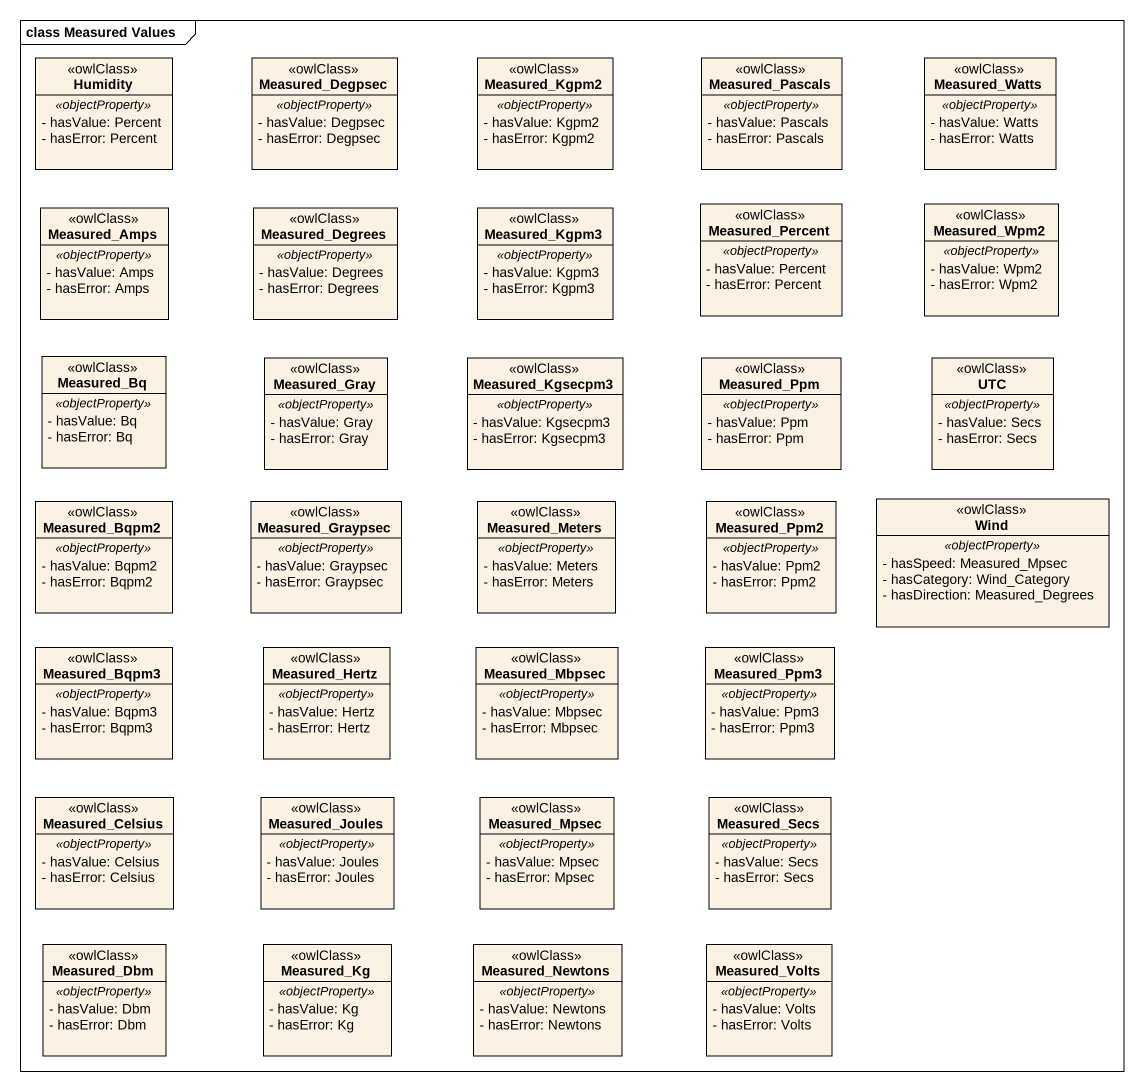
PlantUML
@startuml
mainframe class Measured Values
hide circle
hide empty members
skinparam classAttributeIconSize 0
class Humidity <<owlClass>> {
  .. <<objectProperty>> ..
  - hasValue: Percent
  - hasError: Percent
}
class Measured_Degpsec <<owlClass>> {
  .. <<objectProperty>> ..
  - hasValue: Degpsec
  - hasError: Degpsec
}
class Measured_Kgpm2 <<owlClass>> {
  .. <<objectProperty>> ..
  - hasValue: Kgpm2
  - hasError: Kgpm2
}
class Measured_Pascals <<owlClass>> {
  .. <<objectProperty>> ..
  - hasValue: Pascals
  - hasError: Pascals
}
class Measured_Watts <<owlClass>> {
  .. <<objectProperty>> ..
  - hasValue: Watts
  - hasError: Watts
}
class Measured_Amps <<owlClass>> {
  .. <<objectProperty>> ..
  - hasValue: Amps
  - hasError: Amps
}
class Measured_Degrees <<owlClass>> {
  .. <<objectProperty>> ..
  - hasValue: Degrees
  - hasError: Degrees
}
class Measured_Kgpm3 <<owlClass>> {
  .. <<objectProperty>> ..
  - hasValue: Kgpm3
  - hasError: Kgpm3
}
class Measured_Percent <<owlClass>> {
  .. <<objectProperty>> ..
  - hasValue: Percent
  - hasError: Percent
}
class Measured_Wpm2 <<owlClass>> {
  .. <<objectProperty>> ..
  - hasValue: Wpm2
  - hasError: Wpm2
}
class Measured_Bq <<owlClass>> {
  .. <<objectProperty>> ..
  - hasValue: Bq
  - hasError: Bq
}
class Measured_Gray <<owlClass>> {
  .. <<objectProperty>> ..
  - hasValue: Gray
  - hasError: Gray
}
class Measured_Kgsecpm3 <<owlClass>> {
  .. <<objectProperty>> ..
  - hasValue: Kgsecpm3
  - hasError: Kgsecpm3
}
class Measured_Ppm <<owlClass>> {
  .. <<objectProperty>> ..
  - hasValue: Ppm
  - hasError: Ppm
}
class UTC <<owlClass>> {
  .. <<objectProperty>> ..
  - hasValue: Secs
  - hasError: Secs
}
class Measured_Bqpm2 <<owlClass>> {
  .. <<objectProperty>> ..
  - hasValue: Bqpm2
  - hasError: Bqpm2
}
class Measured_Graypsec <<owlClass>> {
  .. <<objectProperty>> ..
  - hasValue: Graypsec
  - hasError: Graypsec
}
class Measured_Meters <<owlClass>> {
  .. <<objectProperty>> ..
  - hasValue: Meters
  - hasError: Meters
}
class Measured_Ppm2 <<owlClass>> {
  .. <<objectProperty>> ..
  - hasValue: Ppm2
  - hasError: Ppm2
}
class Wind <<owlClass>> {
  .. <<objectProperty>> ..
  - hasSpeed: Measured_Mpsec
  - hasCategory: Wind_Category
  - hasDirection: Measured_Degrees
}
class Measured_Bqpm3 <<owlClass>> {
  .. <<objectProperty>> ..
  - hasValue: Bqpm3
  - hasError: Bqpm3
}
class Measured_Hertz <<owlClass>> {
  .. <<objectProperty>> ..
  - hasValue: Hertz
  - hasError: Hertz
}
class Measured_Mbpsec <<owlClass>> {
  .. <<objectProperty>> ..
  - hasValue: Mbpsec
  - hasError: Mbpsec
}
class Measured_Ppm3 <<owlClass>> {
  .. <<objectProperty>> ..
  - hasValue: Ppm3
  - hasError: Ppm3
}
class Measured_Celsius <<owlClass>> {
  .. <<objectProperty>> ..
  - hasValue: Celsius
  - hasError: Celsius
}
class Measured_Joules <<owlClass>> {
  .. <<objectProperty>> ..
  - hasValue: Joules
  - hasError: Joules
}
class Measured_Mpsec <<owlClass>> {
  .. <<objectProperty>> ..
  - hasValue: Mpsec
  - hasError: Mpsec
}
class Measured_Secs <<owlClass>> {
  .. <<objectProperty>> ..
  - hasValue: Secs
  - hasError: Secs
}
class Measured_Dbm <<owlClass>> {
  .. <<objectProperty>> ..
  - hasValue: Dbm
  - hasError: Dbm
}
class Measured_Kg <<owlClass>> {
  .. <<objectProperty>> ..
  - hasValue: Kg
  - hasError: Kg
}
class Measured_Newtons <<owlClass>> {
  .. <<objectProperty>> ..
  - hasValue: Newtons
  - hasError: Newtons
}
class Measured_Volts <<owlClass>> {
  .. <<objectProperty>> ..
  - hasValue: Volts
  - hasError: Volts
}
@enduml
